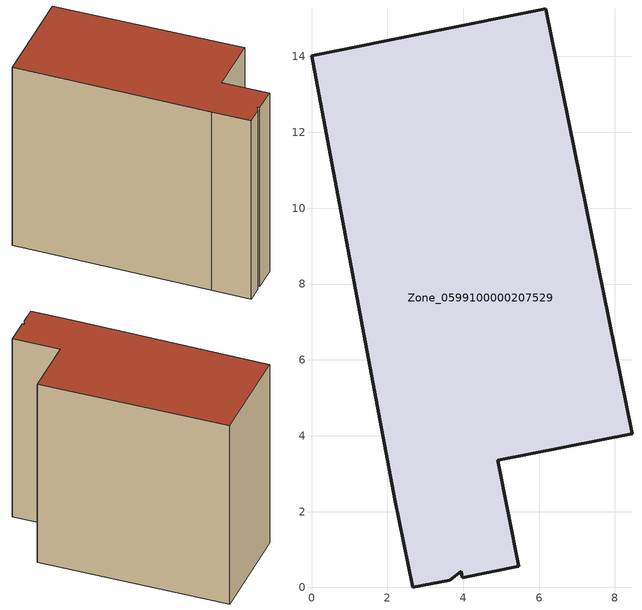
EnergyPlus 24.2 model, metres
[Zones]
Zone_0599100000207529
 floor ground (C_G): 3.98,0.26 3.95,0.43 3.65,0.19 2.67,0 2.2,2.32 0,14.02 6.17,15.26 8.45,4.06 4.91,3.35 5.47,0.56 z0
 wall outside (C_F): 2.2,2.32 2.67,0 3.65,0.19 3.95,0.43 3.98,0.26 5.47,0.56 4.91,3.35 8.45,4.06 6.17,15.26 0,14.02 2.2,2.32 z0:12.13
 roof outside (C_R): 3.95,0.43 3.98,0.26 5.47,0.56 4.91,3.35 8.45,4.06 6.17,15.26 0,14.02 2.2,2.32 2.67,0 3.65,0.19 z12.13
[BUILDING]
Pand.0599100000207529: North Axis=0; Terrain=City; Loads Convergence Tolerance Value=0.04; Temperature Convergence Tolerance Value=0.4; Solar Distribution=FullExterior; Maximum Number of Warmup Days=25; Minimum Number of Warmup Days=1
[Site:Location]
Rotterdam.The.Hague.AP_ZH_NLD Design_Conditions: Latitude=51.96; Longitude=4.45; Time Zone=1; Elevation=-4.5
[SITE:GROUNDTEMPERATURE:BUILDINGSURFACE]
18, 18, 18, 18, 18, 18, 18, 18, 18, 18, 18, 18
[MATERIAL] Thermal Absorptance=0.9; Solar Absorptance=0.7; Visible Absorptance=0.7
Name | Roughness | Thickness | Conductivity | Density | Specific Heat
G.TI.1946 | MediumSmooth | 0.15 | 1 | 540 | 1210
F.TI.1946 | Rough | 0.3 | 0.857143 | 1920 | 840
R.TI.1946 | MediumRough | 0.2 | 0.1 | 1500 | 1000
[CONSTRUCTION]
C_G: G.TI.1946
C_F: F.TI.1946
C_R: R.TI.1946
[ZONE]
Zone_0599100000207529: Type=1; Multiplier=1; Ceiling Height=Autocalculate; Volume=Autocalculate; Floor Area=autocalculate; Part of Total Floor Area=Yes
[ZONEINFILTRATION:DESIGNFLOWRATE]
Infil_Zone_0599100000207529: Zone or ZoneList or Space or SpaceList=Zone_0599100000207529; Schedule=AlwaysOn; Design Flow Rate Calculation Method=Flow/Area; Flow Rate per Floor Area=0.003; Constant Term Coefficient=1; Temperature Term Coefficient=0; Velocity Term Coefficient=0; Velocity Squared Term Coefficient=0
[HVACTEMPLATE:ZONE:IDEALLOADSAIRSYSTEM]
Zone_0599100000207529: Maximum Heating Supply Air Temperature=50; Minimum Cooling Supply Air Temperature=13; Maximum Heating Supply Air Humidity Ratio=0.0156; Minimum Cooling Supply Air Humidity Ratio=0.0077; Heating Limit=NoLimit; Cooling Limit=NoLimit; Dehumidification Control Type=ConstantSensibleHeatRatio; Cooling Sensible Heat Ratio=0.7; Dehumidification Setpoint=60; Humidification Control Type=None; Humidification Setpoint=30; Outdoor Air Method=None; Outdoor Air Flow Rate per Person=0.00944; Outdoor Air Flow Rate per Zone Floor Area=0; Outdoor Air Flow Rate per Zone=0; Demand Controlled Ventilation Type=None; Outdoor Air Economizer Type=NoEconomizer; Heat Recovery Type=None; Sensible Heat Recovery Effectiveness=0.7; Latent Heat Recovery Effectiveness=0.65
[ZONECONTROL:THERMOSTAT]
ThermostatControl_Zone_0599100000207529: Zone or ZoneList=Zone_0599100000207529; Control Type Schedule=DualSetpointControlType; Control 1=Thermostat_Zone_0599100000207529; Temperature Difference Between Cutout And Setpoint=0
[THERMOSTATSETPOINT:DUALSETPOINT]
Thermostat_Zone_0599100000207529: Heating Setpoint Temperature Schedule=HeatingSetpoint_Zone_0599100000207529; Cooling Setpoint Temperature Schedule=CoolingSetpoint_Zone_0599100000207529
[SCHEDULE:COMPACT]
HeatingSetpoint_Zone_0599100000207529: Through: 12/31, For: AllDays, Until: 24:00, 21
CoolingSetpoint_Zone_0599100000207529: Through: 12/31, For: AllDays, Until: 24:00, 24
DualSetpointControlType: Through: 12/31, For: AllDays, Until: 24:00, 4
AlwaysOn: Through: 12/31, For: AllDays, Until: 24:00, 1
